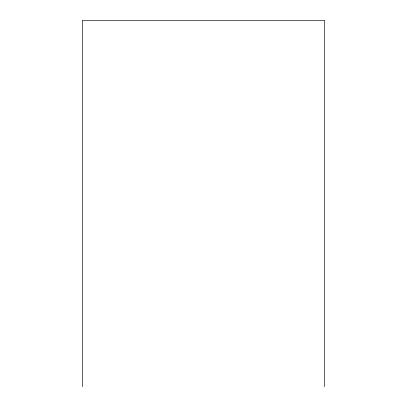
<?xml version="1.0" encoding="UTF-8"?>
<svg xmlns="http://www.w3.org/2000/svg" width="407" height="407" viewBox="0 0 407 407"><rect width="100%" height="100%" fill="white"/><g stroke="black" fill="none" stroke-linecap="round" stroke-linejoin="round"><path stroke-width="0.61" d="M324.593 386.65L324.593 20.35L82.407 20.35L82.407 386.65"/></g></svg>
